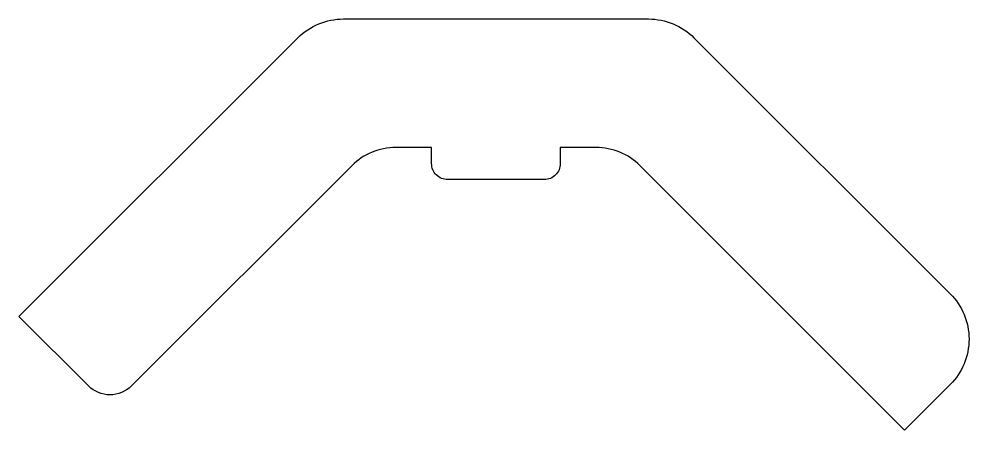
# Model space of a CAD drawing. Extents: x -18.5 to 40.6, y -25.6 to 0.
import ezdxf

# ---------------------------------------------------------------- set-up
doc = ezdxf.new("R2010")
doc.units = 0

msp = doc.modelspace()

# ---------------------------------------------------------------- linework, layer by layer
at = {"layer": '1'}
msp.add_lwpolyline([(39.385, -17.101, -0.414214), (39.385, -22.757), (36.556, -25.586), (20.104, -9.133, 0.198912), (17.368, -8), (15.142, -8), (15.142, -9, -0.414214), (14.142, -10), (8.142, -10, -0.414214), (7.142, -9), (7.142, -8), (4.917, -8, 0.198912), (2.18, -9.133), (-11.536, -22.849, -0.414214), (-14.18, -22.849), (-18.515, -18.515), (-1.172, -1.172, -0.198912), (1.657, 0), (20.627, 0, -0.198912), (23.456, -1.172)], format="xyb", close=True, dxfattribs=at)

doc.saveas('drawing.dxf')
